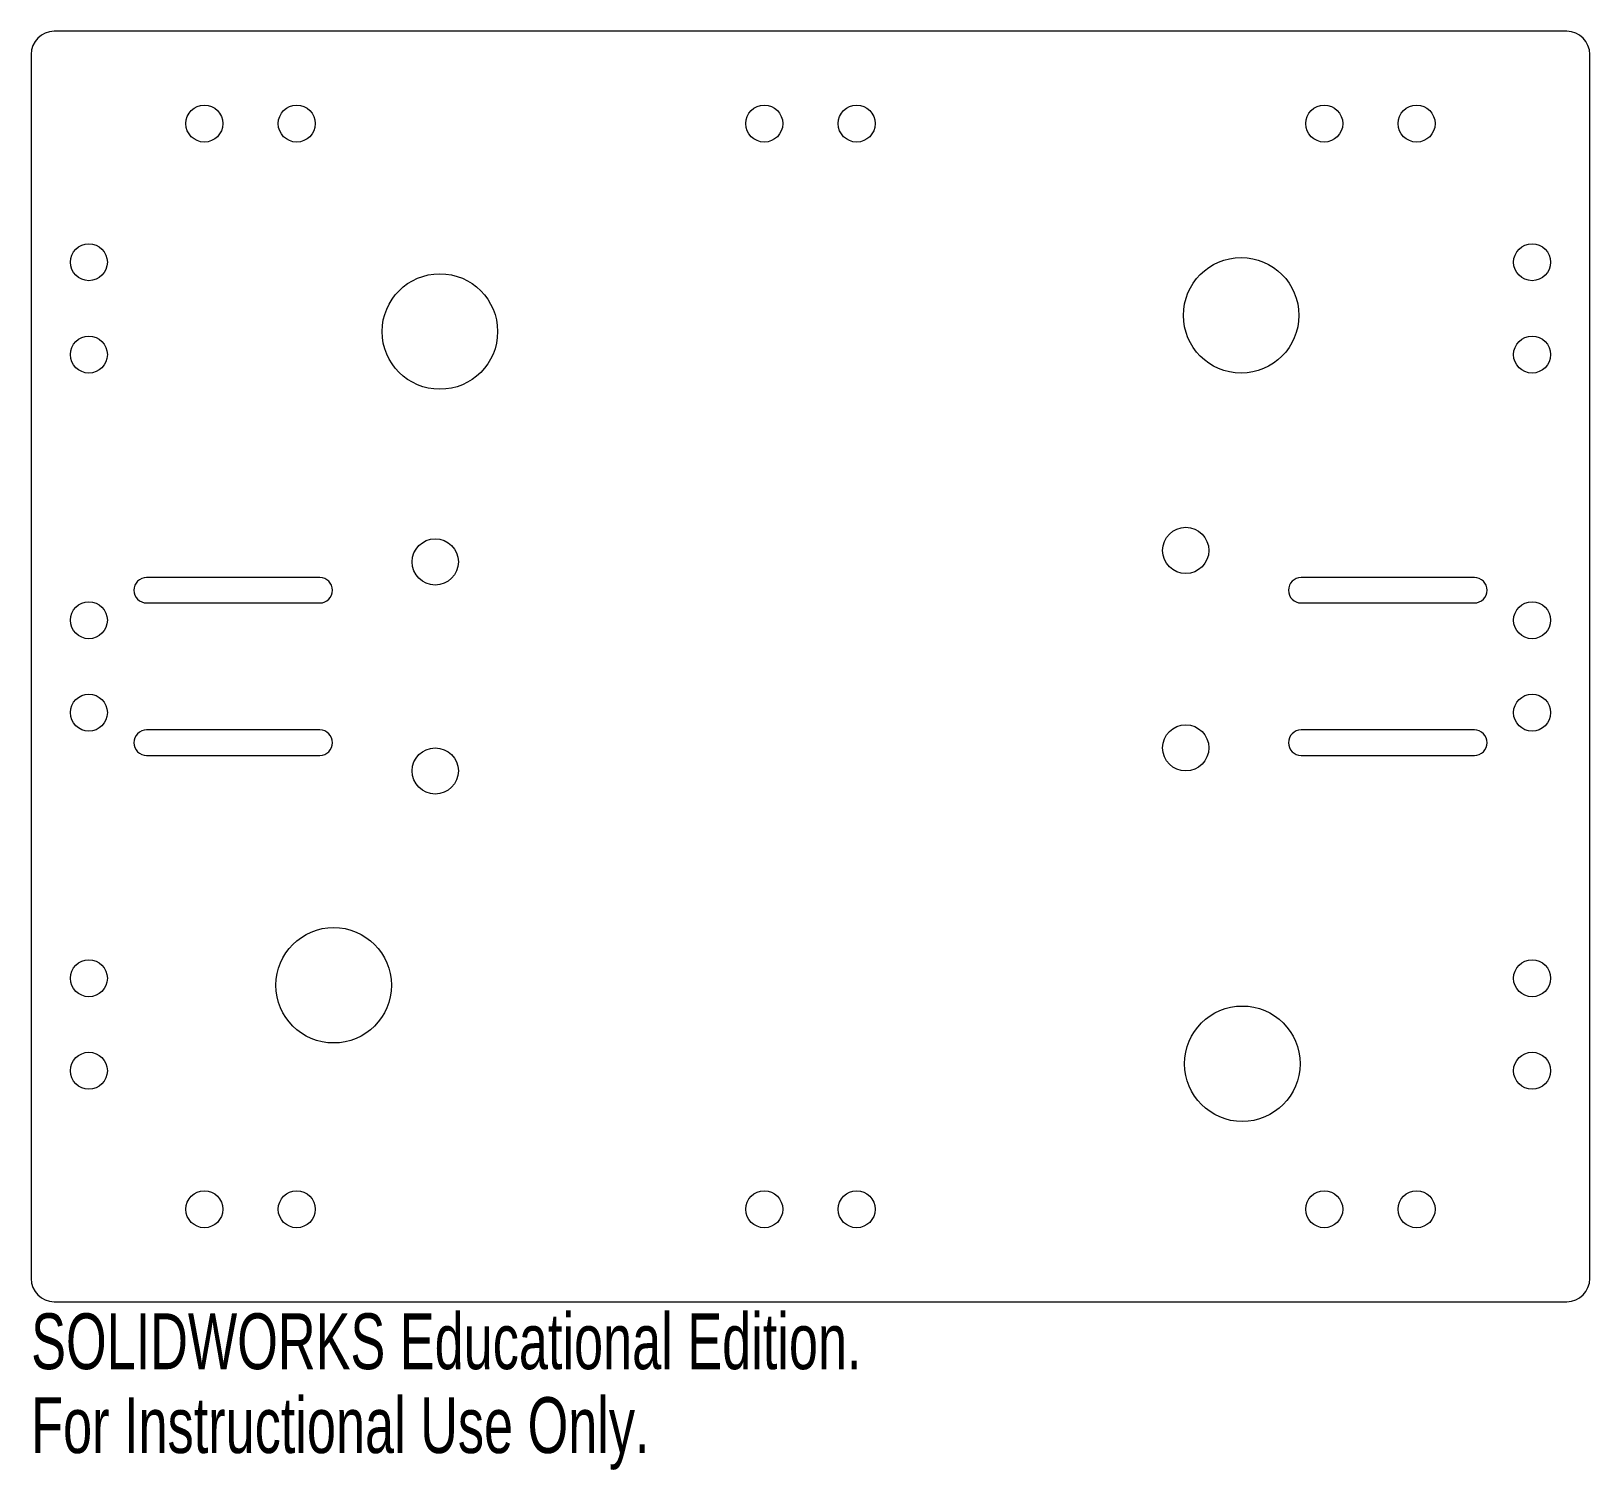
# Model space of a CAD drawing. Header units: millimetres. Extents: x -49 to 86, y -82 to 42.
import ezdxf

# ---------------------------------------------------------------- set-up
doc = ezdxf.new("R2010")
doc.units = ezdxf.units.MM
doc.styles.add('SLDTEXTSTYLE0', font='TXT', dxfattribs={"width": 0.7})

msp = doc.modelspace()

# ---------------------------------------------------------------- linework, layer by layer
at = {"color": 7, "linetype": 'Continuous', "lineweight": 15}
for p, q in [((83.94, 42.12), (-47.06, 42.12)), ((-49.06, 40.12), (-49.06, -65.88)), ((85.94, -65.88), (85.94, 40.12)), ((-24.06, -5.18), (-39.06, -5.18)), ((75.94, -5.18), (60.94, -5.18)), ((-39.06, -7.38), (-24.06, -7.38)), ((60.94, -7.38), (75.94, -7.38)), ((-24.06, -18.38), (-39.06, -18.38)), ((75.94, -18.38), (60.94, -18.38)), ((-39.06, -20.58), (-24.06, -20.58)), ((60.94, -20.58), (75.94, -20.58)), ((-47.06, -67.88), (83.94, -67.88))]:
    msp.add_line(p, q, dxfattribs=at)
for centre, radius in [((-34.06, 34.12), 1.6), ((-26.06, 34.12), 1.6), ((14.44, 34.12), 1.6), ((22.44, 34.12), 1.6), ((62.94, 34.12), 1.6), ((70.94, 34.12), 1.6), ((-44.06, 22.12), 1.6), ((80.94, 22.12), 1.6), ((55.74, 17.52), 5), ((-13.66, 16.12), 5), ((-44.06, 14.12), 1.6), ((80.94, 14.12), 1.6), ((50.94, -2.83), 2), ((-14.06, -3.83), 2), ((-44.06, -8.88), 1.6), ((80.94, -8.88), 1.6), ((-44.06, -16.88), 1.6), ((80.94, -16.88), 1.6), ((50.94, -19.93), 2), ((-14.06, -21.93), 2), ((-22.86, -40.48), 5), ((-44.06, -39.88), 1.6), ((80.94, -39.88), 1.6), ((55.84, -47.28), 5), ((-44.06, -47.88), 1.6), ((80.94, -47.88), 1.6), ((-34.06, -59.88), 1.6), ((-26.06, -59.88), 1.6), ((14.44, -59.88), 1.6), ((22.44, -59.88), 1.6), ((62.94, -59.88), 1.6), ((70.94, -59.88), 1.6)]:
    msp.add_circle(centre, radius, dxfattribs=at)
for centre, radius, start, end in [((-47.06, 40.12), 2, 90, 180), ((83.94, 40.12), 2, 0, 90), ((-39.06, -6.28), 1.1, 90, 270), ((-24.06, -6.28), 1.1, 270, 90), ((60.94, -6.28), 1.1, 90, 270), ((75.94, -6.28), 1.1, 270, 90), ((-39.06, -19.48), 1.1, 90, 270), ((-24.06, -19.48), 1.1, 270, 90), ((60.94, -19.48), 1.1, 90, 270), ((75.94, -19.48), 1.1, 270, 90), ((-47.06, -65.88), 2, 180, 270), ((83.94, -65.88), 2, 270, 0)]:
    msp.add_arc(centre, radius, start, end, dxfattribs=at)

# ---------------------------------------------------------------- texts
at = {"color": 7, "linetype": 'Continuous', "char_height": 4.8336, "attachment_point": 1, "style": 'SLDTEXTSTYLE0'}
for s, insert in [('SOLIDWORKS Educational Edition.', (-49.06, -68.89)), ('For Instructional Use Only.', (-49.06, -76.15))]:
    msp.add_mtext(s, dxfattribs=dict(at, insert=insert))

doc.saveas('drawing.dxf')
